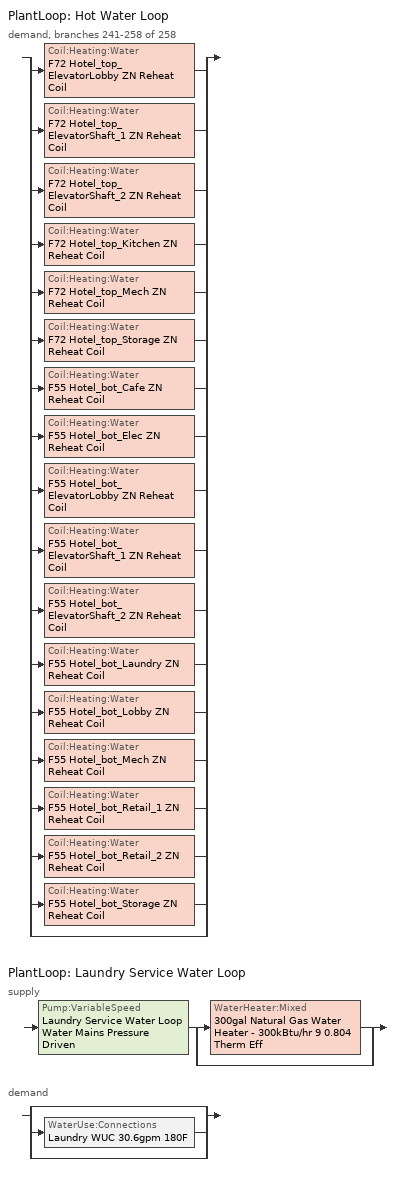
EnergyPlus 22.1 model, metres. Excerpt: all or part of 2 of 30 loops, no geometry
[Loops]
PlantLoop 'Hot Water Loop'
 demand, branches 241-258 of 258: split
  | Coil:Heating:Water 'F72 Hotel_top_ElevatorLobby ZN Reheat Coil'
  | Coil:Heating:Water 'F72 Hotel_top_ElevatorShaft_1 ZN Reheat Coil'
  | Coil:Heating:Water 'F72 Hotel_top_ElevatorShaft_2 ZN Reheat Coil'
  | Coil:Heating:Water 'F72 Hotel_top_Kitchen ZN Reheat Coil'
  | Coil:Heating:Water 'F72 Hotel_top_Mech ZN Reheat Coil'
  | Coil:Heating:Water 'F72 Hotel_top_Storage ZN Reheat Coil'
  | Coil:Heating:Water 'F55 Hotel_bot_Cafe ZN Reheat Coil'
  | Coil:Heating:Water 'F55 Hotel_bot_Elec ZN Reheat Coil'
  | Coil:Heating:Water 'F55 Hotel_bot_ElevatorLobby ZN Reheat Coil'
  | Coil:Heating:Water 'F55 Hotel_bot_ElevatorShaft_1 ZN Reheat Coil'
  | Coil:Heating:Water 'F55 Hotel_bot_ElevatorShaft_2 ZN Reheat Coil'
  | Coil:Heating:Water 'F55 Hotel_bot_Laundry ZN Reheat Coil'
  | Coil:Heating:Water 'F55 Hotel_bot_Lobby ZN Reheat Coil'
  | Coil:Heating:Water 'F55 Hotel_bot_Mech ZN Reheat Coil'
  | Coil:Heating:Water 'F55 Hotel_bot_Retail_1 ZN Reheat Coil'
  | Coil:Heating:Water 'F55 Hotel_bot_Retail_2 ZN Reheat Coil'
  | Coil:Heating:Water 'F55 Hotel_bot_Storage ZN Reheat Coil'
  | bypass
PlantLoop 'Laundry Service Water Loop'
 supply: Pump:VariableSpeed 'Laundry Service Water Loop Water Mains Pressure Driven' > split
  | WaterHeater:Mixed '300gal Natural Gas Water Heater - 300kBtu/hr 9 0.804 Therm Eff'
  | bypass
 demand: split
  | bypass
  | WaterUse:Connections 'Laundry WUC 30.6gpm 180F'
  | bypass
[Coil:Heating:Water] Availability Schedule=Always On Discrete; U-Factor Times Area Value {W/K}=Autosize; Maximum Water Flow Rate {m3/s}=Autosize; Performance Input Method=UFactorTimesAreaAndDesignWaterFlowRate; Rated Capacity {W}=Autosize; Rated Inlet Water Temperature {C}=82.2222; Rated Inlet Air Temperature {C}=12.7778; Rated Outlet Water Temperature {C}=71.1111; Rated Outlet Air Temperature {C}=40; Rated Ratio for Air and Water Convection=0.5
F55 Hotel_bot_Cafe ZN Reheat Coil; F55 Hotel_bot_Elec ZN Reheat Coil; F55 Hotel_bot_ElevatorLobby ZN Reheat Coil; F55 Hotel_bot_ElevatorShaft_1 ZN Reheat Coil; F55 Hotel_bot_ElevatorShaft_2 ZN Reheat Coil; F55 Hotel_bot_Laundry ZN Reheat Coil; F55 Hotel_bot_Lobby ZN Reheat Coil; F55 Hotel_bot_Mech ZN Reheat Coil; F55 Hotel_bot_Retail_1 ZN Reheat Coil; F55 Hotel_bot_Retail_2 ZN Reheat Coil; F55 Hotel_bot_Storage ZN Reheat Coil; F72 Hotel_top_ElevatorLobby ZN Reheat Coil; F72 Hotel_top_ElevatorShaft_1 ZN Reheat Coil; F72 Hotel_top_ElevatorShaft_2 ZN Reheat Coil; F72 Hotel_top_Kitchen ZN Reheat Coil; F72 Hotel_top_Mech ZN Reheat Coil; F72 Hotel_top_Storage ZN Reheat Coil
[SetpointManager:Scheduled]
Service hot water setpoint manager 9: Control Variable=Temperature; Schedule=Service Water Loop Temp - 180F; Setpoint Node or NodeList=Laundry Service Water Loop Supply Outlet Node
[PlantLoop]
Laundry Service Water Loop: Fluid Type=Water; Plant Equipment Operation Scheme=Laundry Service Water Loop Operation Schemes; Maximum Loop Temperature {C}=82.2222; Minimum Loop Temperature {C}=10; Maximum Loop Flow Rate {m3/s}=Autosize; Minimum Loop Flow Rate {m3/s}=0; Plant Loop Volume {m3}=Autocalculate; Load Distribution Scheme=Optimal; Plant Loop Demand Calculation Scheme=SingleSetpoint; Common Pipe Simulation=None
[Sizing:Plant]
Laundry Service Water Loop: Loop Type=Heating; Design Loop Exit Temperature {C}=82.2222; Loop Design Temperature Difference {deltaC}=5; Sizing Option=NonCoincident; Zone Timesteps in Averaging Window=1; Coincident Sizing Factor Mode=None
[WaterHeater:Mixed]
300gal Natural Gas Water Heater - 300kBtu/hr 9 0.804 Therm Eff: Tank Volume {m3}=1.13562; Setpoint Temperature Schedule=Service Water Loop Temp - 180F; Deadband Temperature Difference {deltaC}=2; Maximum Temperature Limit {C}=82.2222; Heater Control Type=Cycle; Heater Maximum Capacity {W}=87921.3; Heater Ignition Minimum Flow Rate {m3/s}=0; Heater Ignition Delay {s}=0; Heater Fuel Type=NaturalGas; Heater Thermal Efficiency=0.803984; Off Cycle Parasitic Fuel Consumption Rate {W}=0; Off Cycle Parasitic Fuel Type=NaturalGas; Off Cycle Parasitic Heat Fraction to Tank=0; On Cycle Parasitic Fuel Consumption Rate {W}=0; On Cycle Parasitic Fuel Type=NaturalGas; On Cycle Parasitic Heat Fraction to Tank=0; Ambient Temperature Indicator=Schedule; Ambient Temperature Schedule=Water Heater Ambient Temp Schedule 71.6F; Off Cycle Loss Coefficient to Ambient Temperature {W/K}=11.2595; Off Cycle Loss Fraction to Zone=1; On Cycle Loss Coefficient to Ambient Temperature {W/K}=11.2595; On Cycle Loss Fraction to Zone=1; Use Side Effectiveness=1; Source Side Effectiveness=1; Use Side Design Flow Rate {m3/s}=Autosize; Source Side Design Flow Rate {m3/s}=Autosize; Indirect Water Heating Recovery Time {hr}=1.5; Source Side Flow Control Mode=IndirectHeatPrimarySetpoint
[WaterHeater:Sizing]
300gal Natural Gas Water Heater - 300kBtu/hr 9 0.804 Therm Eff: Design Mode=PeakDraw; Time Storage Can Meet Peak Draw {hr}=0.538503; Time for Tank Recovery {hr}=0; Nominal Tank Volume for Autosizing Plant Connections {m3}=1
[WaterUse:Connections]
Laundry WUC 30.6gpm 180F: Drain Water Heat Exchanger Type=None; Drain Water Heat Exchanger Destination=Plant; Water Use Equipment Name 1=Laundry Service Water Use 30.6gpm 180F
[WaterUse:Equipment]
Laundry Service Water Use 30.6gpm 180F: Peak Flow Rate {m3/s}=0.00193056; Flow Rate Fraction Schedule=HotelLarge LAUNDRY_SWH_SCH; Target Temperature Schedule=Mixed Water At Faucet Temp - 180F; Sensible Fraction Schedule=Fraction Sensible - 0.2; Latent Fraction Schedule=Fraction Latent - 0.05
[PlantEquipmentOperationSchemes]
Laundry Service Water Loop Operation Schemes: Control Scheme Object Type 1=PlantEquipmentOperation:HeatingLoad; Control Scheme Name 1=Laundry Service Water Loop Heating Operation Scheme; Control Scheme Schedule Name 1=Always On Discrete
[PlantEquipmentOperation:HeatingLoad]
Laundry Service Water Loop Heating Operation Scheme: Load Range Lower Limit 1 {W}=0; Load Range Upper Limit 1 {W}=1000000000; Range Equipment List Name 1=Laundry Service Water Loop Heating Equipment List
[PlantEquipmentList]
Laundry Service Water Loop Heating Equipment List: WaterHeater:Mixed, 300gal Natural Gas Water Heater - 300kBtu/hr 9 0.804 Therm Eff
[Pump:VariableSpeed]
Laundry Service Water Loop Water Mains Pressure Driven: Design Maximum Flow Rate {m3/s}=Autosize; Design Pump Head {Pa}=0.001; Design Power Consumption {W}=Autosize; Motor Efficiency=1; Fraction of Motor Inefficiencies to Fluid Stream=0; Coefficient 1 of the Part Load Performance Curve=0; Coefficient 2 of the Part Load Performance Curve=3.2485; Coefficient 3 of the Part Load Performance Curve=-4.7443; Coefficient 4 of the Part Load Performance Curve=2.5294; Design Minimum Flow Rate {m3/s}=0; Pump Control Type=Intermittent; Skin Loss Radiative Fraction=0.5; Design Power Sizing Method=PowerPerFlowPerPressure; Design Electric Power per Unit Flow Rate {W/(m3/s)}=348701.1; Design Shaft Power per Unit Flow Rate per Unit Head {W/((m3/s)-Pa)}=1.28205; Design Minimum Flow Rate Fraction=0
[Schedule:Day:Interval]
Fraction Latent - 0.05 Default: No, 24:00, 0.05
Fraction Sensible - 0.2 Default: No, 24:00, 0.2
HotelLarge LAUNDRY_SWH_SCH Default; HotelLarge LAUNDRY_SWH_SCH Summer Design Day; HotelLarge LAUNDRY_SWH_SCH Winter Design Day: No, 17:00, 0, 24:00, 1
Mixed Water At Faucet Temp - 180F Default; Service Water Loop Temp - 180F Default: No, 24:00, 82.2222
Water Heater Ambient Temp Schedule 71.6F Default: No, 24:00, 22
[Schedule:Week:Daily]
Fraction Latent - 0.05 Week Rule - Jan1-Dec31: Fraction Latent - 0.05 Default, Fraction Latent - 0.05 Default, Fraction Latent - 0.05 Default, Fraction Latent - 0.05 Default, Fraction Latent - 0.05 Default, Fraction Latent - 0.05 Default, Fraction Latent - 0.05 Default, Fraction Latent - 0.05 Default, Fraction Latent - 0.05 Default, Fraction Latent - 0.05 Default, Fraction Latent - 0.05 Default, Fraction Latent - 0.05 Default
Fraction Sensible - 0.2 Week Rule - Jan1-Dec31: Fraction Sensible - 0.2 Default, Fraction Sensible - 0.2 Default, Fraction Sensible - 0.2 Default, Fraction Sensible - 0.2 Default, Fraction Sensible - 0.2 Default, Fraction Sensible - 0.2 Default, Fraction Sensible - 0.2 Default, Fraction Sensible - 0.2 Default, Fraction Sensible - 0.2 Default, Fraction Sensible - 0.2 Default, Fraction Sensible - 0.2 Default, Fraction Sensible - 0.2 Default
HotelLarge LAUNDRY_SWH_SCH Week Rule - Jan1-Dec31: HotelLarge LAUNDRY_SWH_SCH Default, HotelLarge LAUNDRY_SWH_SCH Default, HotelLarge LAUNDRY_SWH_SCH Default, HotelLarge LAUNDRY_SWH_SCH Default, HotelLarge LAUNDRY_SWH_SCH Default, HotelLarge LAUNDRY_SWH_SCH Default, HotelLarge LAUNDRY_SWH_SCH Default, HotelLarge LAUNDRY_SWH_SCH Default, HotelLarge LAUNDRY_SWH_SCH Summer Design Day, HotelLarge LAUNDRY_SWH_SCH Winter Design Day, HotelLarge LAUNDRY_SWH_SCH Default, HotelLarge LAUNDRY_SWH_SCH Default
Mixed Water At Faucet Temp - 180F Week Rule - Jan1-Dec31: Mixed Water At Faucet Temp - 180F Default, Mixed Water At Faucet Temp - 180F Default, Mixed Water At Faucet Temp - 180F Default, Mixed Water At Faucet Temp - 180F Default, Mixed Water At Faucet Temp - 180F Default, Mixed Water At Faucet Temp - 180F Default, Mixed Water At Faucet Temp - 180F Default, Mixed Water At Faucet Temp - 180F Default, Mixed Water At Faucet Temp - 180F Default, Mixed Water At Faucet Temp - 180F Default, Mixed Water At Faucet Temp - 180F Default, Mixed Water At Faucet Temp - 180F Default
Service Water Loop Temp - 180F Week Rule - Jan1-Dec31: Service Water Loop Temp - 180F Default, Service Water Loop Temp - 180F Default, Service Water Loop Temp - 180F Default, Service Water Loop Temp - 180F Default, Service Water Loop Temp - 180F Default, Service Water Loop Temp - 180F Default, Service Water Loop Temp - 180F Default, Service Water Loop Temp - 180F Default, Service Water Loop Temp - 180F Default, Service Water Loop Temp - 180F Default, Service Water Loop Temp - 180F Default, Service Water Loop Temp - 180F Default
Water Heater Ambient Temp Schedule 71.6F Week Rule - Jan1-Dec31: Water Heater Ambient Temp Schedule 71.6F Default, Water Heater Ambient Temp Schedule 71.6F Default, Water Heater Ambient Temp Schedule 71.6F Default, Water Heater Ambient Temp Schedule 71.6F Default, Water Heater Ambient Temp Schedule 71.6F Default, Water Heater Ambient Temp Schedule 71.6F Default, Water Heater Ambient Temp Schedule 71.6F Default, Water Heater Ambient Temp Schedule 71.6F Default, Water Heater Ambient Temp Schedule 71.6F Default, Water Heater Ambient Temp Schedule 71.6F Default, Water Heater Ambient Temp Schedule 71.6F Default, Water Heater Ambient Temp Schedule 71.6F Default
[Schedule:Year]
Fraction Latent - 0.05: Fraction Latent - 0.05 Week Rule - Jan1-Dec31, 1, 1, 12, 31
Fraction Sensible - 0.2: Fraction Sensible - 0.2 Week Rule - Jan1-Dec31, 1, 1, 12, 31
HotelLarge LAUNDRY_SWH_SCH: HotelLarge LAUNDRY_SWH_SCH Week Rule - Jan1-Dec31, 1, 1, 12, 31
Mixed Water At Faucet Temp - 180F: Mixed Water At Faucet Temp - 180F Week Rule - Jan1-Dec31, 1, 1, 12, 31
Service Water Loop Temp - 180F: Service Water Loop Temp - 180F Week Rule - Jan1-Dec31, 1, 1, 12, 31
Water Heater Ambient Temp Schedule 71.6F: Water Heater Ambient Temp Schedule 71.6F Week Rule - Jan1-Dec31, 1, 1, 12, 31
[Schedule:Constant]
Always On Discrete: Hourly Value=1
